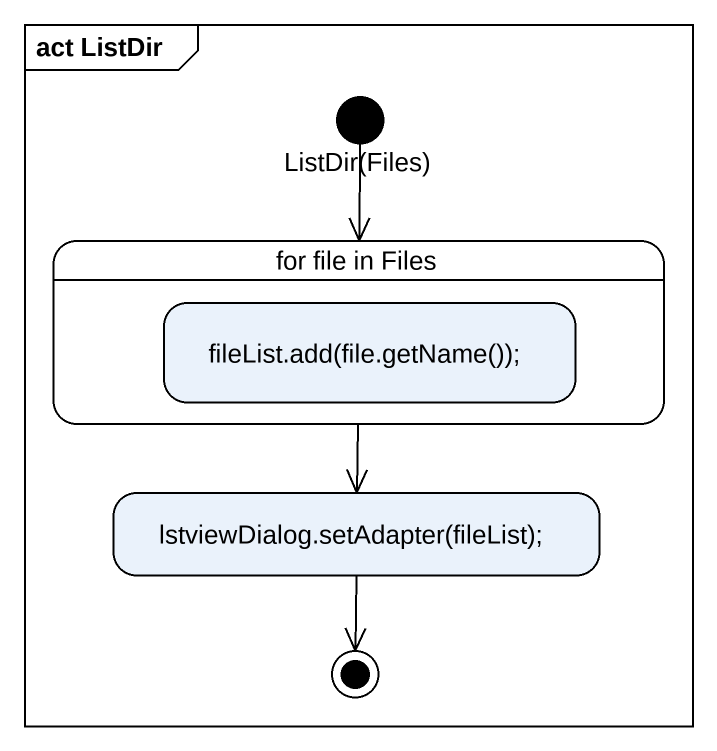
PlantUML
@startuml
mainframe act ListDir
hide empty description
state "ListDir(Files)" as ListDir_Files <<start>>
state "for file in Files" as for_file_in_Files {
  state "fileList.add(file.getName());" as fileList_add_file_getName
}
state "lstviewDialog.setAdapter(fileList);" as lstviewDialog_setAdapter
ListDir_Files --> for_file_in_Files
for_file_in_Files --> lstviewDialog_setAdapter
lstviewDialog_setAdapter --> [*]
@enduml
